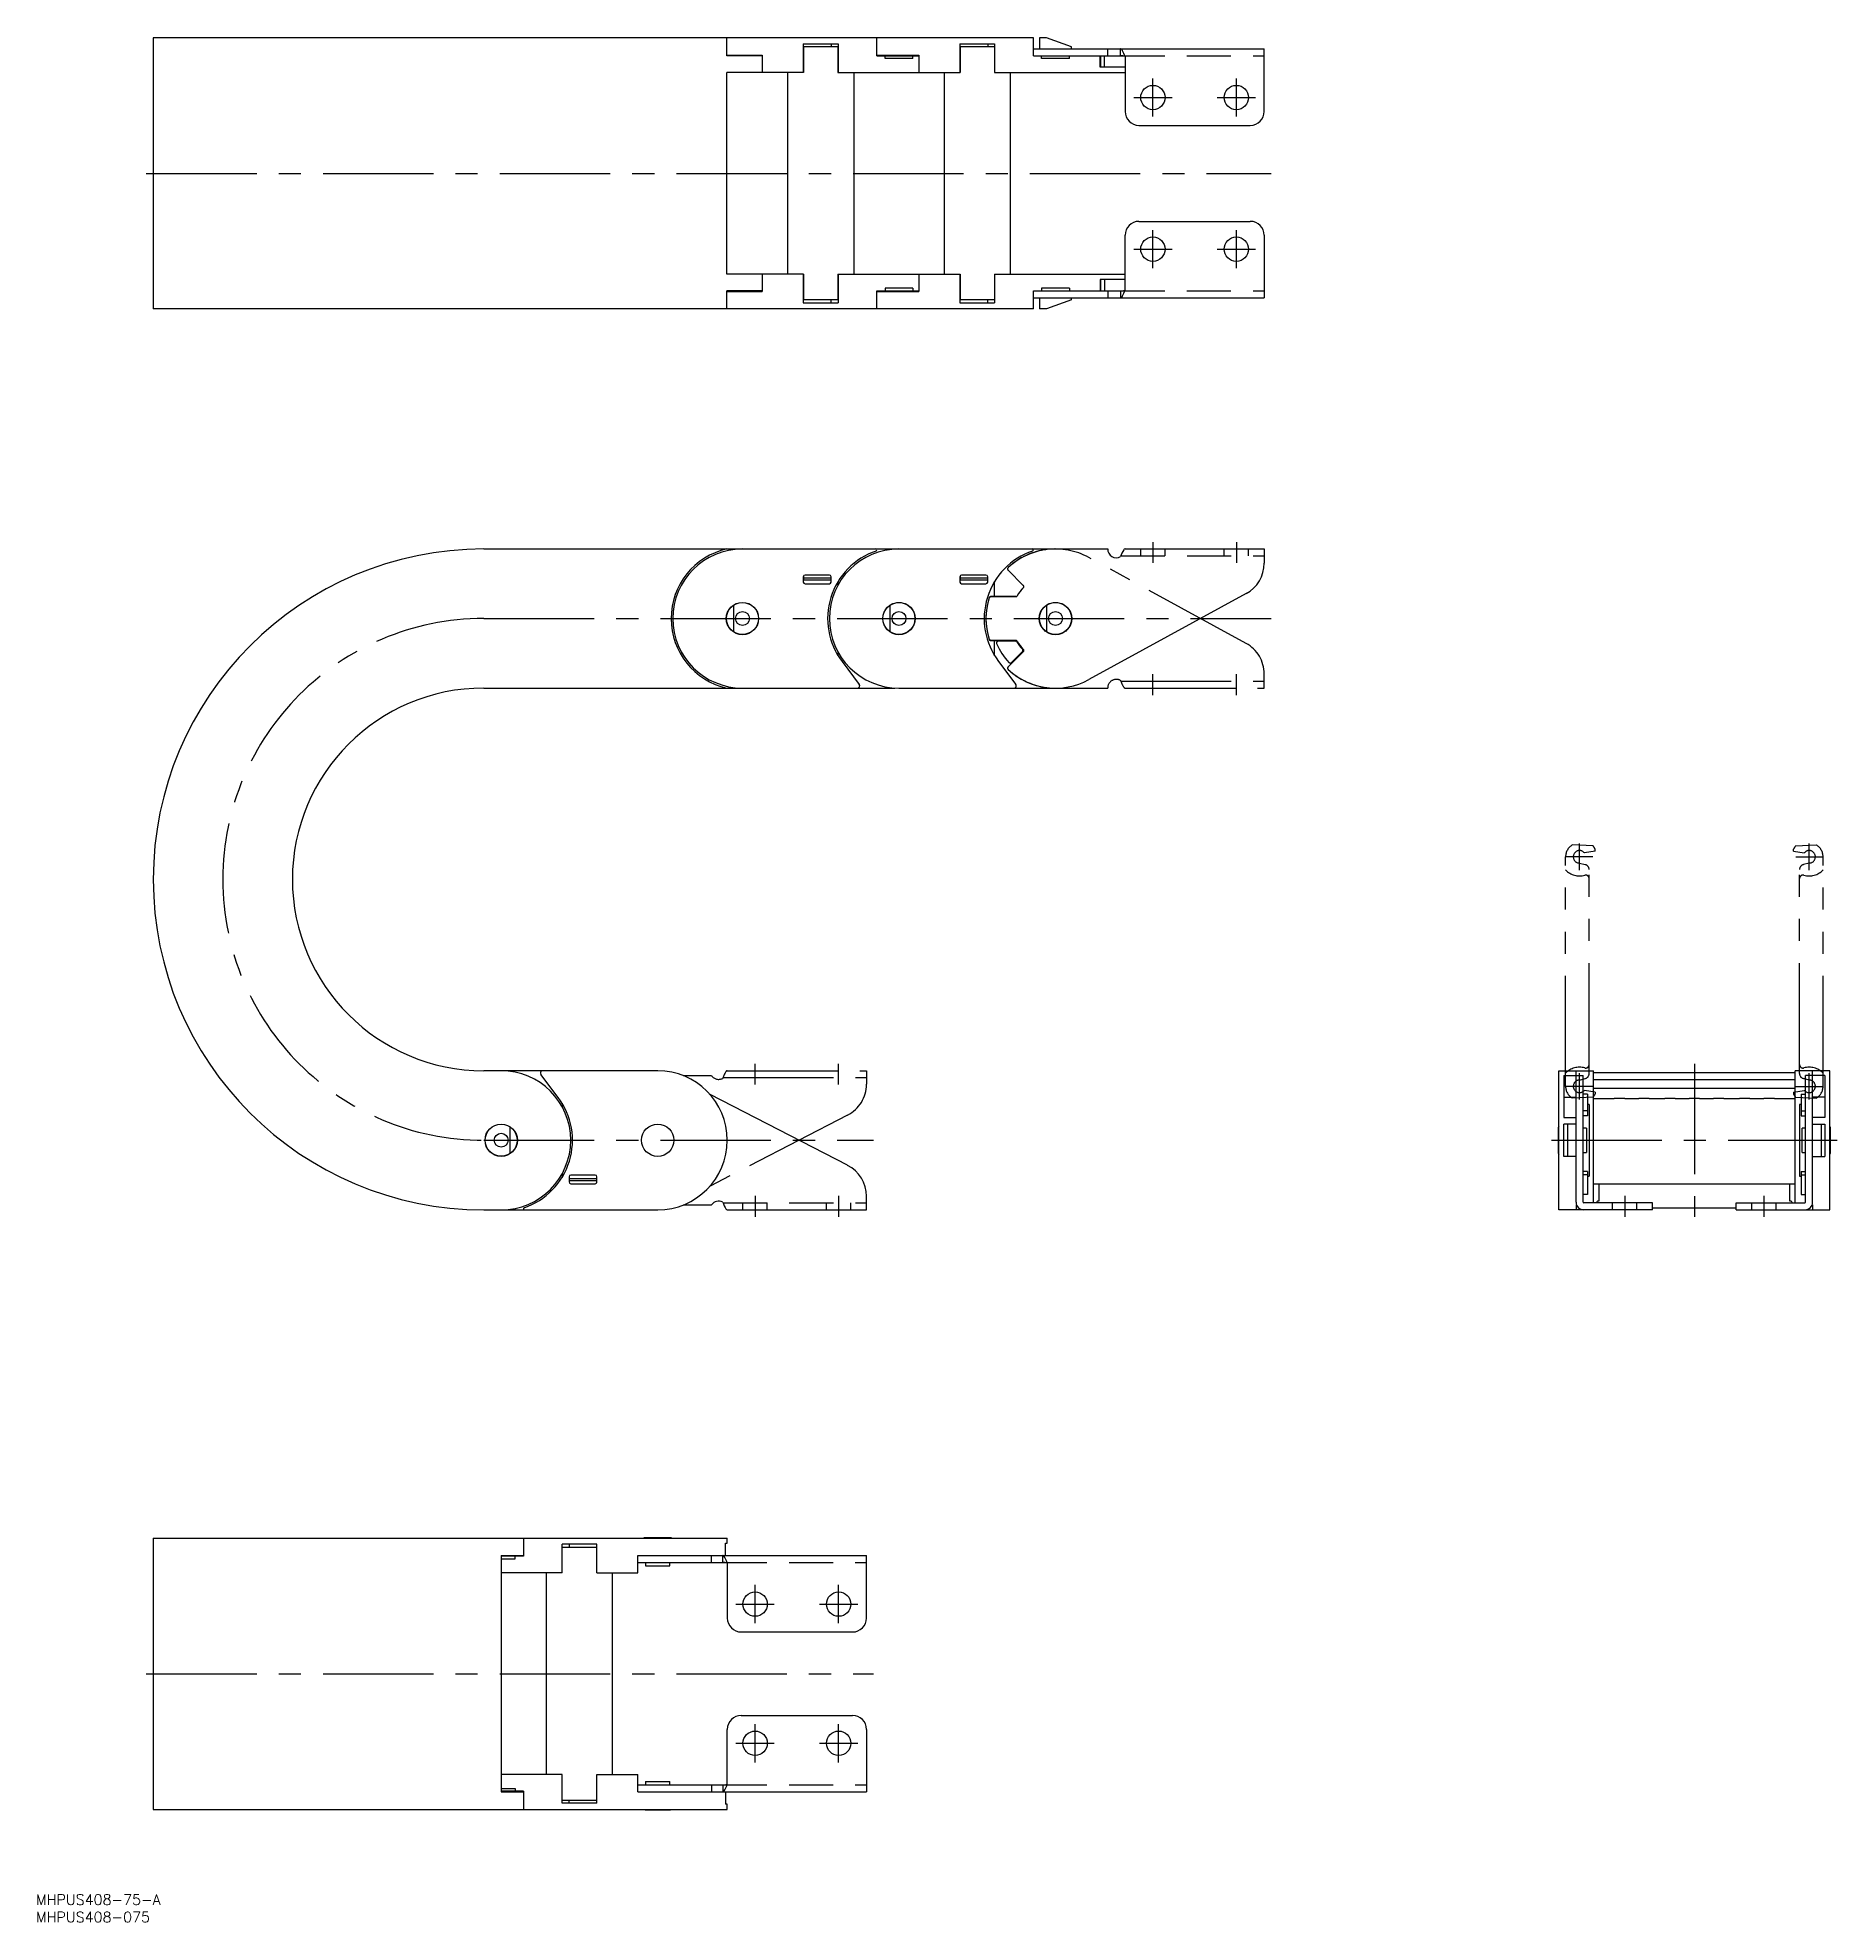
# Model space of a CAD drawing. Extents: x -178 to 339, y -225 to 317.
import ezdxf

# ---------------------------------------------------------------- set-up
doc = ezdxf.new("R2010")
doc.units = 0
for name, pattern in [('CENTER', [50.8, 31.75, -6.35, 6.35, -6.35]), ('DASHED', [19.05, 12.7, -6.35]), ('PHANTOM', [63.5, 31.75, -6.35, 6.35, -6.35, 6.35, -6.35])]:
    doc.linetypes.add(name, pattern=pattern)
doc.layers.get('0').update_dxf_attribs({"linetype": 'CONTINUOUS'})
doc.layers.add('CENTER', color=1, linetype='CENTER')
doc.styles.get("Standard").update_dxf_attribs({"font": 'txt.shx', "height": 3, "bigfont": 'bigfont.shx'})

msp = doc.modelspace()

# ---------------------------------------------------------------- linework, layer by layer
at = {"color": 7, "linetype": 'CONTINUOUS'}
for p, q in [((-145.02, 317), (-145.02, 239)), ((107.98, 317), (-145.02, 317)), ((19.85, 311.8), (19.85, 317)), ((41.85, 315.2), (41.85, 307)), ((41.85, 315.2), (51.85, 315.2)), ((41.9, 314.39), (41.9, 307)), ((51.8, 314.39), (41.9, 314.39)), ((49.85, 315.2), (49.85, 314.39)), ((51.8, 314.39), (51.8, 307)), ((51.85, 315.2), (51.85, 307)), ((62.98, 311.8), (62.98, 317)), ((86.85, 315.2), (96.85, 315.2)), ((86.85, 315.2), (86.85, 307)), ((96.8, 314.39), (86.9, 314.39)), ((86.9, 314.39), (86.9, 307)), ((94.85, 315.2), (94.85, 314.39)), ((96.8, 314.39), (96.8, 307)), ((96.85, 315.2), (96.85, 307)), ((107.98, 311.8), (107.98, 317)), ((111.75, 317), (109.75, 317)), ((109.75, 317), (109.75, 313.8)), ((118.95, 314.38), (111.75, 317)), ((118.95, 313.8), (118.95, 314.38)), ((19.85, 312), (30.07, 312)), ((30.07, 311.8), (19.85, 311.8)), ((28.95, 311.8), (28.95, 312)), ((30.07, 312), (30.07, 307)), ((41.9, 313.8), (41.85, 313.8)), ((41.9, 312.75), (41.85, 312.75)), ((41.85, 309.25), (41.9, 309.25)), ((51.8, 313.8), (51.85, 313.8)), ((51.85, 312.75), (51.8, 312.75)), ((51.8, 309.25), (51.85, 309.25)), ((62.98, 312), (75.07, 312)), ((62.98, 311.8), (75.07, 311.8)), ((64.75, 312), (64.75, 311.8)), ((65.35, 311), (65.35, 311.8)), ((73.35, 311), (65.35, 311)), ((73.35, 311), (73.35, 311.8)), ((73.95, 311.8), (73.95, 312)), ((75.07, 312), (75.07, 307)), ((86.9, 313.8), (86.85, 313.8)), ((86.9, 312.75), (86.85, 312.75)), ((86.85, 309.25), (86.9, 309.25)), ((96.8, 313.8), (96.85, 313.8)), ((96.85, 312.75), (96.8, 312.75)), ((96.8, 309.25), (96.85, 309.25)), ((107.98, 313.8), (174.35, 313.8)), ((107.98, 311.8), (133.04, 311.8)), ((110.35, 311), (110.35, 311.8)), ((118.35, 311), (110.35, 311)), ((118.35, 311), (118.35, 311.8)), ((127.21, 308.5), (127.21, 311.8)), ((127.35, 308.5), (127.35, 311.8)), ((128.39, 308.5), (128.39, 311.8)), ((129.35, 311.8), (129.35, 313.8)), ((133.04, 311.8), (133.04, 313.8)), ((134.35, 311.6), (134.35, 295.8)), ((174.35, 295.8), (174.35, 313.8)), ((19.85, 249), (19.85, 307)), ((41.9, 307), (19.85, 307)), ((37.35, 307), (37.35, 249)), ((41.85, 308.2), (41.9, 308.2)), ((51.8, 308.2), (51.85, 308.2)), ((51.8, 307), (86.9, 307)), ((56.35, 307), (56.35, 249)), ((82.35, 307), (82.35, 249)), ((86.9, 308.5), (86.85, 308.5)), ((86.85, 308.2), (86.9, 308.2)), ((96.8, 308.2), (96.85, 308.2)), ((96.8, 307), (134.35, 307)), ((101.35, 307), (101.35, 249)), ((134.35, 308.5), (127.21, 308.5)), ((138.35, 291.8), (170.35, 291.8)), ((134.35, 244.4), (134.35, 260.2)), ((138.35, 264.2), (170.35, 264.2)), ((174.35, 260.2), (174.35, 242.2)), ((41.9, 249), (19.85, 249)), ((30.07, 244.2), (19.85, 244.2)), ((19.85, 239), (19.85, 244.2)), ((19.85, 244), (30.07, 244)), ((28.95, 244), (28.95, 244.2)), ((30.07, 249), (30.07, 244)), ((41.85, 249), (41.85, 240.8)), ((41.85, 247.8), (41.9, 247.8)), ((41.9, 246.75), (41.85, 246.75)), ((41.9, 249), (41.9, 241.61)), ((51.8, 249), (86.9, 249)), ((51.8, 249), (51.8, 241.61)), ((51.8, 247.8), (51.85, 247.8)), ((51.85, 246.75), (51.8, 246.75)), ((51.85, 249), (51.85, 240.8)), ((62.98, 239), (62.98, 244.2)), ((62.98, 244.2), (75.07, 244.2)), ((62.98, 244), (75.07, 244)), ((64.75, 244.2), (64.75, 244)), ((73.35, 245), (65.35, 245)), ((65.35, 245), (65.35, 244.2)), ((73.35, 245), (73.35, 244.2)), ((73.95, 244), (73.95, 244.2)), ((75.07, 249), (75.07, 244)), ((86.85, 249), (86.85, 240.8)), ((86.85, 247.8), (86.9, 247.8)), ((86.9, 247.5), (86.85, 247.5)), ((86.9, 246.75), (86.85, 246.75)), ((86.9, 249), (86.9, 241.61)), ((96.8, 249), (134.35, 249)), ((96.8, 249), (96.8, 241.61)), ((96.8, 247.8), (96.85, 247.8)), ((96.85, 246.75), (96.8, 246.75)), ((96.85, 249), (96.85, 240.8)), ((107.98, 244.2), (133.04, 244.2)), ((107.98, 239), (107.98, 244.2)), ((118.35, 245), (110.35, 245)), ((110.35, 245), (110.35, 244.2)), ((118.35, 245), (118.35, 244.2)), ((127.21, 247.5), (127.21, 244.2)), ((134.35, 247.5), (127.21, 247.5)), ((127.35, 244.2), (127.35, 247.5)), ((128.39, 247.5), (128.39, 244.2)), ((129.35, 244.2), (129.35, 242.2)), ((133.04, 244.2), (133.04, 242.2)), ((107.98, 239), (-145.02, 239)), ((41.85, 243.25), (41.9, 243.25)), ((41.9, 242.2), (41.85, 242.2)), ((41.85, 240.8), (51.85, 240.8)), ((51.8, 241.61), (41.9, 241.61)), ((49.85, 240.8), (49.85, 241.61)), ((51.8, 243.25), (51.85, 243.25)), ((51.8, 242.2), (51.85, 242.2)), ((86.85, 243.25), (86.9, 243.25)), ((86.9, 242.2), (86.85, 242.2)), ((86.85, 240.8), (96.85, 240.8)), ((96.8, 241.61), (86.9, 241.61)), ((94.85, 240.8), (94.85, 241.61)), ((96.8, 243.25), (96.85, 243.25)), ((96.8, 242.2), (96.85, 242.2)), ((107.98, 242.2), (174.35, 242.2)), ((109.75, 242.2), (109.75, 239)), ((111.75, 239), (109.75, 239)), ((118.95, 241.62), (111.75, 239)), ((118.95, 241.62), (118.95, 242.2)), ((-50.02, 170), (129.35, 170)), ((65.35, 170), (65.35, 169.6)), ((110.35, 170), (110.35, 169.6)), ((134.35, 170), (174.35, 170)), ((174.35, 170), (174.35, 165.93)), ((105.09, 159.54), (100.71, 163.92)), ((41.85, 162), (41.85, 160.5)), ((41.85, 161.5), (41.9, 161.5)), ((41.9, 162.22), (41.9, 161)), ((49.85, 161.6), (41.9, 161.6)), ((49.85, 161), (41.9, 161)), ((49.35, 162.5), (42.35, 162.5)), ((42.35, 160), (49.35, 160)), ((49.85, 160.5), (49.85, 162)), ((51.85, 159.68), (51.85, 160.68)), ((86.85, 162), (86.85, 160.5)), ((86.85, 161.5), (86.9, 161.5)), ((86.9, 162.22), (86.9, 161)), ((94.85, 161.6), (86.9, 161.6)), ((94.85, 161), (86.9, 161)), ((94.35, 162.5), (87.35, 162.5)), ((87.35, 160), (94.35, 160)), ((94.85, 160.5), (94.85, 162)), ((96.85, 156.3), (96.85, 160.68)), ((169.15, 157.16), (123.94, 132.45)), ((21.75, 153.79), (21.75, 146.21)), ((66.75, 153.79), (66.75, 146.21)), ((68.67, 154.6), (70.03, 154.6)), ((95.73, 156.3), (102.92, 156.3)), ((111.75, 153.79), (111.75, 146.21)), ((113.67, 154.6), (115.03, 154.6)), ((102.92, 143.7), (95.73, 143.7)), ((96.85, 139.32), (96.85, 143.7)), ((102.81, 143.5), (97.88, 143.5)), ((51.85, 139.32), (51.85, 140.32)), ((52.98, 137.66), (57.94, 131.07)), ((97.98, 137.66), (102.94, 131.07)), ((100.71, 136.08), (105.09, 140.46)), ((101.7, 137.35), (104.81, 140.46)), ((-50.02, 130), (68.13, 130)), ((68.13, 130.04), (68.13, 130)), ((69.35, 130), (114.35, 130)), ((113.13, 130.04), (113.13, 130)), ((0, 20), (-50.02, 20)), ((-43.78, 19.96), (-43.78, 20)), ((-28.63, 12.34), (-33.59, 18.93)), ((259, -20), (259, 20)), ((259, 20), (269, 20)), ((260.5, 18.6), (260.5, 6.5)), ((260.5, 18.6), (266, 18.6)), ((264, -17.8), (264, 20)), ((266, -17.8), (266, 18.6)), ((269, -18), (269, 20)), ((269, 19.5), (327, 19.5)), ((269, 17.5), (327, 17.5)), ((327, -18), (327, 20)), ((337, 20), (327, 20)), ((330, -17.8), (330, 18.6)), ((335.5, 18.6), (330, 18.6)), ((332, -17.8), (332, 20)), ((335.5, 18.6), (335.5, 6.5)), ((337, -20), (337, 20)), ((54.58, -7.21), (15.06, 13.17)), ((260.5, 12.42), (264, 12.42)), ((267.3, 13.21), (266, 13.21)), ((267.3, 13.21), (267.3, 7)), ((269, 15), (327, 15)), ((269, 12), (275, 12)), ((278, 12), (282, 12)), ((285, 12), (289.5, 12)), ((292.5, 12), (296.5, 12)), ((299.5, 12), (303.5, 12)), ((306.5, 12), (311, 12)), ((314, 12), (318, 12)), ((321, 12), (327, 12)), ((328.7, 13.21), (328.7, 7)), ((328.7, 13.21), (330, 13.21)), ((335.5, 12.42), (332, 12.42)), ((-27.5, 10.68), (-27.5, 9.68)), ((260.5, 6.5), (264, 6.5)), ((267.3, 8.44), (266, 8.44)), ((267.3, 7), (266, 7)), ((267.8, 10.29), (267.3, 10.29)), ((267.8, 10.29), (267.8, -10.29)), ((328.2, 10.29), (328.2, -10.29)), ((328.7, 10.29), (328.2, 10.29)), ((328.7, 8.44), (330, 8.44)), ((328.7, 7), (330, 7)), ((335.5, 6.5), (332, 6.5)), ((-42.4, -3.79), (-42.4, 3.79)), ((258.9, 3.65), (258.9, -3.65)), ((260.5, -4.65), (260.5, 4.65)), ((264, 4.65), (260.5, 4.65)), ((261.5, 4.65), (261.5, -4.65)), ((267, 3.5), (266, 3.5)), ((267, 3.5), (267, -3.5)), ((329, -3.5), (329, 3.5)), ((330, 3.5), (329, 3.5)), ((332, 4.65), (335.5, 4.65)), ((334.5, 4.65), (334.5, -4.65)), ((335.5, 4.65), (335.5, -4.65)), ((337.1, -3.65), (337.1, 3.65)), ((-44.32, -4.6), (-45.68, -4.6)), ((264, -4.65), (260.5, -4.65)), ((266, -3.5), (267, -3.5)), ((329, -3.5), (330, -3.5)), ((332, -4.65), (335.5, -4.65)), ((-27.5, -9.68), (-27.5, -10.68)), ((-25.5, -10.5), (-25.5, -12)), ((-18, -10), (-25, -10)), ((-17.5, -12), (-17.5, -10.5)), ((267.3, -9), (266, -9)), ((267.3, -9.96), (266, -9.96)), ((267.3, -9), (267.3, -15.55)), ((267.3, -10.29), (267.8, -10.29)), ((328.2, -10.29), (328.7, -10.29)), ((328.7, -9), (328.7, -15.55)), ((328.7, -9), (330, -9)), ((328.7, -9.96), (330, -9.96)), ((-25.5, -11), (-17.55, -11)), ((-25.5, -11.6), (-17.55, -11.6)), ((-25, -12.5), (-18, -12.5)), ((-17.55, -12.22), (-17.55, -11)), ((-17.5, -11.5), (-17.55, -11.5)), ((60, -20), (60, -16.1)), ((267.3, -15.55), (266, -15.55)), ((269, -12.5), (327, -12.5)), ((270.5, -12.5), (270.5, -17.5)), ((325.5, -17.5), (325.5, -12.5)), ((328.7, -15.55), (330, -15.55)), ((-50.02, -20), (0, -20)), ((-41, -20), (-41, -19.6)), ((7.35, -18.6), (15.43, -18.6)), ((20, -20), (60, -20)), ((286, -20), (259, -20)), ((264, -18.6), (264, -20)), ((264.15, -18.6), (264, -18.6)), ((286, -18), (266.2, -18)), ((270.5, -17.5), (270.12, -17.5)), ((286, -20), (286, -18)), ((310, -19.5), (286, -19.5)), ((310, -20), (310, -18)), ((310, -18), (329.8, -18)), ((310, -20), (337, -20)), ((325.88, -17.5), (325.5, -17.5)), ((331.85, -18.6), (332, -18.6)), ((332, -18.6), (332, -20)), ((-145.02, -114.37), (20, -114.37)), ((-145.02, -114.37), (-145.02, -192.37)), ((-38.63, -114.37), (-38.63, -119.57)), ((-27.5, -124.37), (-27.5, -116.17)), ((-17.5, -116.17), (-27.5, -116.17)), ((-27.45, -117.57), (-27.5, -117.57)), ((-27.45, -118.62), (-27.5, -118.62)), ((-27.45, -124.37), (-27.45, -116.98)), ((-27.45, -116.98), (-17.55, -116.98)), ((-25.5, -116.17), (-25.5, -116.98)), ((-17.55, -124.37), (-17.55, -116.98)), ((-17.55, -117.57), (-17.5, -117.57)), ((-17.5, -118.62), (-17.55, -118.62)), ((-17.5, -124.37), (-17.5, -116.17)), ((3.65, -114.27), (-3.65, -114.27)), ((19.45, -119.37), (19.45, -115.87)), ((19.45, -115.87), (20, -115.87)), ((20, -115.87), (20, -114.37)), ((-45, -119.37), (-45, -187.37)), ((-45, -119.37), (-38.63, -119.37)), ((-38.63, -119.57), (-45, -119.57)), ((-45, -120.37), (-41, -120.37)), ((-27.45, -124.37), (-45, -124.37)), ((-41, -120.37), (-41, -119.57)), ((-40.4, -119.57), (-40.4, -119.37)), ((-32, -182.37), (-32, -124.37)), ((-27.5, -122.12), (-27.45, -122.12)), ((-27.45, -123.17), (-27.5, -123.17)), ((-17.55, -122.12), (-17.5, -122.12)), ((-17.5, -123.17), (-17.55, -123.17)), ((-17.55, -124.37), (-5.72, -124.37)), ((-13, -182.37), (-13, -124.37)), ((-5.72, -119.37), (60, -119.37)), ((-5.72, -124.37), (-5.72, -119.37)), ((-5.72, -121.37), (18.69, -121.37)), ((-3.5, -121.37), (-3.5, -122.37)), ((-3.5, -122.37), (3.5, -122.37)), ((3.5, -122.37), (3.5, -121.37)), ((15.43, -121.37), (15.43, -119.37)), ((18.69, -121.37), (18.69, -119.37)), ((20, -121.57), (20, -137.37)), ((60, -137.37), (60, -119.37)), ((24, -141.37), (56, -141.37)), ((24, -165.37), (56, -165.37)), ((20, -185.17), (20, -169.37)), ((60, -169.37), (60, -187.37)), ((-27.45, -182.37), (-45, -182.37)), ((-27.5, -190.57), (-27.5, -182.37)), ((-27.45, -183.57), (-27.5, -183.57)), ((-27.45, -189.77), (-27.45, -182.37)), ((-17.55, -182.37), (-5.72, -182.37)), ((-17.55, -189.77), (-17.55, -182.37)), ((-17.5, -183.57), (-17.55, -183.57)), ((-17.5, -190.57), (-17.5, -182.37)), ((-5.72, -187.37), (-5.72, -182.37)), ((-45, -186.37), (-41, -186.37)), ((-38.63, -187.17), (-45, -187.17)), ((-45, -187.37), (-38.63, -187.37)), ((-41, -186.37), (-41, -187.17)), ((-40.4, -187.37), (-40.4, -187.17)), ((-38.63, -187.17), (-38.63, -192.37)), ((-27.45, -184.62), (-27.5, -184.62)), ((-27.5, -188.12), (-27.45, -188.12)), ((-27.45, -189.17), (-27.5, -189.17)), ((-17.5, -184.62), (-17.55, -184.62)), ((-17.55, -188.12), (-17.5, -188.12)), ((-17.55, -189.17), (-17.5, -189.17)), ((-5.72, -185.37), (18.69, -185.37)), ((-5.72, -187.37), (60, -187.37)), ((-3.5, -184.37), (-3.5, -185.37)), ((-3.5, -184.37), (3.5, -184.37)), ((3.5, -185.37), (3.5, -184.37)), ((15.43, -185.37), (15.43, -187.37)), ((18.69, -185.37), (18.69, -187.37)), ((19.45, -187.37), (19.45, -190.87)), ((-145.02, -192.37), (20, -192.37)), ((-17.5, -190.57), (-27.5, -190.57)), ((-27.45, -189.77), (-17.55, -189.77)), ((-25.5, -190.57), (-25.5, -189.77)), ((-3.65, -192.47), (3.65, -192.47)), ((20, -190.87), (19.45, -190.87)), ((20, -192.37), (20, -190.87))]:
    msp.add_line(p, q, dxfattribs=at)
at = {"color": 3, "linetype": 'DASHED'}
for p, q in [((133.04, 311.8), (174.35, 311.8)), ((133.04, 244.2), (174.35, 244.2)), ((133.11, 168), (174.35, 168)), ((138.85, 168), (138.85, 170)), ((145.85, 168), (145.85, 170)), ((162.85, 168), (162.85, 170)), ((169.85, 168), (169.85, 170)), ((18.76, -18), (60, -18)), ((24.5, -20), (24.5, -18)), ((31.5, -20), (31.5, -18)), ((48.5, -20), (48.5, -18)), ((55.5, -20), (55.5, -18)), ((274.5, -20), (274.5, -18)), ((281.5, -20), (281.5, -18)), ((314.5, -20), (314.5, -18)), ((321.5, -20), (321.5, -18)), ((18.69, -121.37), (60, -121.37)), ((18.69, -185.37), (60, -185.37))]:
    msp.add_line(p, q, dxfattribs=at)
at = {"color": 3, "linetype": 'PHANTOM'}
for p, q in [((100.71, 163.92), (105.09, 159.54)), ((169.15, 142.84), (123.94, 167.55)), ((102.92, 156.3), (95.73, 156.3)), ((95.73, 143.7), (102.92, 143.7)), ((105.09, 140.46), (100.71, 136.08)), ((133.11, 132), (174.35, 132)), ((142.35, 128), (142.35, 134)), ((166.35, 128), (166.35, 134)), ((174.35, 130), (174.35, 134.07)), ((114.35, 130), (129.35, 130)), ((134.35, 130), (174.35, 130)), ((261, 15.5), (261, 81.5)), ((268.8, 81.5), (261.2, 81.5)), ((268.9, 84.63), (262.88, 84.89)), ((265, 77.7), (265, 85.3)), ((269.5, 83.13), (266.38, 82.66)), ((269.5, 83.13), (269.5, 83.68)), ((326.5, 83.13), (326.5, 83.68)), ((326.5, 83.13), (329.62, 82.66)), ((327.1, 84.63), (333.12, 84.89)), ((327.2, 81.5), (334.8, 81.5)), ((331, 77.7), (331, 85.3)), ((335, 15.5), (335, 81.5)), ((265, 79.7), (266.64, 79.26)), ((267.75, 19.19), (267.75, 77.81)), ((328.25, 19.19), (328.25, 77.81)), ((331, 79.7), (329.36, 79.26)), ((28, 16), (28, 22)), ((52, 16), (52, 22)), ((7.35, 18.6), (15.43, 18.6)), ((18.76, 18), (60, 18)), ((20, 20), (60, 20)), ((60, 20), (60, 16.1)), ((265, 11.7), (265, 19.3)), ((265, 17.3), (266.64, 17.74)), ((331, 17.3), (329.36, 17.74)), ((331, 11.7), (331, 19.3)), ((268.8, 15.5), (261.2, 15.5)), ((268.9, 12.37), (262.88, 12.11)), ((269.5, 13.87), (266.38, 14.34)), ((269.5, 13.87), (269.5, 13.32)), ((326.5, 13.87), (329.62, 14.34)), ((326.5, 13.87), (326.5, 13.32)), ((327.1, 12.37), (333.12, 12.11)), ((327.2, 15.5), (334.8, 15.5)), ((54.58, 7.21), (15.06, -13.17))]:
    msp.add_line(p, q, dxfattribs=at)
at = {"color": 7, "linetype": 'CONTINUOUS'}
for centre, radius in [((142.35, 299.8), 3.5), ((166.35, 299.8), 3.5), ((142.35, 256.2), 3.5), ((166.35, 256.2), 3.5), ((24.35, 150), 4.65), ((24.35, 150), 4.6), ((24.35, 150), 2), ((69.35, 150), 4.65), ((69.35, 150), 4.6), ((69.35, 150), 2), ((114.35, 150), 4.65), ((114.35, 150), 4.6), ((114.35, 150), 2), ((-45, 0), 4.65), ((-45, 0), 4.6), ((-45, 0), 2), ((0, 0), 4.65), ((28, -133.37), 3.5), ((52, -133.37), 3.5), ((28, -173.37), 3.5), ((52, -173.37), 3.5)]:
    msp.add_circle(centre, radius, dxfattribs=at)
at = {"color": 3, "linetype": 'PHANTOM'}
msp.add_circle((114.35, 150), 4.65, dxfattribs=at)
at = {"color": 7, "linetype": 'CONTINUOUS'}
for centre, radius, start, end in [((133.01, 313.36), 0.436, 52.9161, 86.8653), ((132.89, 306.4), 5.4, 74.2762, 88.3964), ((132.18, 312.47), 1.66, 27.3236, 48.5579), ((121.59, 307.1), 13.53, 19.4023, 26.9099), ((138.35, 295.8), 4, 180, 270), ((170.35, 295.8), 4, 270, 0), ((138.35, 260.2), 4, 90, 180), ((170.35, 260.2), 4, 0, 90), ((132.89, 249.6), 5.4, 271.6036, 285.7238), ((121.59, 248.9), 13.53, 333.0901, 340.5977), ((133.01, 242.64), 0.436, 273.1347, 307.0839), ((132.18, 243.53), 1.66, 311.4421, 332.6764), ((-50.02, 75), 95, 90, 270), ((24.35, 150), 20.5, 102.6804, 257.3196), ((24.35, 150), 20, 90, 270), ((69.35, 150), 20.5, 108.717, 217), ((69.35, 150), 20, 90, 270), ((62.68, 169.7), 0.3, 288.717, 90), ((114.35, 150), 20.5, 108.717, 217), ((114.35, 150), 20, 90, 132.9428), ((107.68, 169.7), 0.3, 288.717, 90), ((131.85, 170), 2.5, 180, 298.3576), ((141.64, 164.97), 9.05, 148.0409, 161.7604), ((134.42, 169.45), 0.558, 96.8992, 145.9458), ((101.07, 164.27), 0.5, 132.9428, 225), ((164.35, 165.93), 10, 298.6582, 0), ((42.35, 162), 0.5, 90, 180), ((42.35, 160.5), 0.5, 180, 270), ((49.35, 162), 0.5, 0, 90), ((49.35, 160.5), 0.5, 270, 0), ((87.35, 162), 0.5, 90, 180), ((87.35, 160.5), 0.5, 180, 270), ((94.35, 162), 0.5, 0, 90), ((94.35, 160.5), 0.5, 270, 0), ((114.35, 150), 12.8, 136.2925, 149.251), ((104.74, 159.19), 0.5, 316.2925, 45), ((114.35, 150), 20, 162.6963, 197.3037), ((95.73, 155.8), 0.5, 90, 162.6963), ((102.92, 156.8), 0.5, 270, 329.251), ((95.73, 144.2), 0.5, 197.3037, 270), ((97.88, 143), 0.5, 90, 203.0206), ((114.35, 150), 18.4, 203.0206, 223.3994), ((102.81, 143), 0.5, 31.2329, 90), ((102.92, 143.2), 0.5, 30.749, 90), ((114.35, 150), 13, 211.2329, 222.8774), ((114.35, 150), 12.8, 210.749, 223.7075), ((104.46, 140.81), 0.5, 315, 42.8774), ((104.74, 140.81), 0.5, 315, 43.7075), ((101.07, 135.73), 0.5, 135, 227.0572), ((101.34, 137.7), 0.5, 223.3994, 315), ((57.41, 130.67), 0.671, 270, 37), ((114.35, 150), 20, 227.0572, 298.6582), ((102.41, 130.67), 0.671, 270, 37), ((-50.02, 75), 55, 90, 270), ((-45, 0), 20, 270, 90), ((-33.06, 19.33), 0.671, 90, 217), ((0, 0), 20, 270, 90), ((-45, 0), 20.5, 288.717, 37), ((276.5, -56.02), 68.04, 88.7368, 91.2632), ((283.5, -56.02), 68.04, 88.7368, 91.2632), ((291, -56.02), 68.04, 88.7368, 91.2632), ((298, -56.02), 68.04, 88.7368, 91.2632), ((305, -56.02), 68.04, 88.7368, 91.2632), ((312.5, -56.02), 68.04, 88.7368, 91.2632), ((319.5, -56.02), 68.04, 88.7368, 91.2632), ((259.9, 3.65), 1, 154.1581, 180), ((336.1, 3.65), 1, 0, 25.8419), ((259.9, -3.65), 1, 180, 205.8419), ((336.1, -3.65), 1, 334.1581, 0), ((-25, -10.5), 0.5, 90, 180), ((-18, -10.5), 0.5, 0, 90), ((50, -16.1), 10, 0, 62.7325), ((-25, -12), 0.5, 180, 270), ((-18, -12), 0.5, 270, 0), ((-38.33, -19.7), 0.3, 108.717, 270), ((17.5, -20), 2.5, 61.6424, 145.9442), ((27.29, -14.97), 9.05, 198.2396, 211.9591), ((20.07, -19.45), 0.558, 214.0542, 263.1008), ((266.2, -17.8), 2.2, 180, 270), ((266.2, -17.8), 0.2, 180, 270), ((265, -15.5), 5.5, 332.9643, 338.6763), ((331, -15.5), 5.5, 201.3237, 207.0357), ((329.8, -17.8), 2.2, 270, 0), ((329.8, -17.8), 0.2, 270, 0), ((-3.65, -115.27), 1, 90, 115.8419), ((3.65, -115.27), 1, 64.1581, 90), ((18.66, -119.81), 0.436, 52.9154, 86.8656), ((18.54, -126.77), 5.4, 74.2763, 88.3963), ((17.82, -120.72), 1.68, 27.4088, 48.4727), ((6.46, -126.4), 14.38, 19.623, 26.6893), ((24, -137.37), 4, 180, 270), ((56, -137.37), 4, 270, 0), ((24, -169.37), 4, 90, 180), ((56, -169.37), 4, 0, 90), ((18.54, -179.98), 5.4, 271.6037, 285.7237), ((18.66, -186.94), 0.436, 273.1344, 307.0846), ((17.82, -186.03), 1.68, 311.5273, 332.5912), ((6.46, -180.35), 14.38, 333.3107, 340.377), ((-3.65, -191.47), 1, 244.1581, 270), ((3.65, -191.47), 1, 270, 295.8419)]:
    msp.add_arc(centre, radius, start, end, dxfattribs=at)
at = {"color": 3, "linetype": 'PHANTOM'}
for centre, radius, start, end in [((114.35, 150), 20, 61.3418, 132.9428), ((101.07, 164.27), 0.5, 132.9428, 225), ((114.35, 150), 12.8, 136.2925, 149.251), ((104.74, 159.19), 0.5, 316.2925, 45), ((114.35, 150), 20, 162.6963, 197.3037), ((95.73, 155.8), 0.5, 90, 162.6963), ((102.92, 156.8), 0.5, 270, 329.251), ((95.73, 144.2), 0.5, 197.3037, 270), ((102.92, 143.2), 0.5, 30.749, 90), ((114.35, 150), 12.8, 210.749, 223.7075), ((104.74, 140.81), 0.5, 315, 43.7075), ((164.35, 134.07), 10, 0, 61.3418), ((101.07, 135.73), 0.5, 135, 227.0572), ((114.35, 150), 20, 227.0572, 270), ((131.85, 130), 2.5, 61.6424, 180), ((141.64, 135.03), 9.05, 198.2396, 211.9591), ((134.42, 130.55), 0.558, 214.0542, 263.1008), ((265, 81.5), 4, 122.0052, 180), ((265, 81.5), 1.8, 39.9987, 269.9998), ((265, 81.5), 5, 25.8419, 38.7554), ((331, 81.5), 5, 141.2446, 154.1581), ((331, 81.5), 1.8, 270.0002, 140.0013), ((331, 81.5), 4, 0, 57.9948), ((265, 81.5), 5.5, 223.3418, 285.6185), ((266.75, 75.24), 1, 0, 105.6185), ((266.25, 77.81), 1.5, 0, 74.9967), ((329.75, 77.81), 1.5, 105.0033, 180), ((329.25, 75.24), 1, 74.3815, 180), ((331, 81.5), 5.5, 254.3815, 316.6582), ((266.75, 21.76), 1, 254.3815, 0), ((329.25, 21.76), 1, 180, 285.6185), ((17.5, 20), 2.5, 214.0558, 298.3576), ((27.29, 14.97), 9.05, 148.0409, 161.7604), ((20.07, 19.45), 0.558, 96.8992, 145.9458), ((265, 15.5), 5.5, 74.3815, 136.6582), ((265, 15.5), 1.8, 90.0002, 320.0013), ((266.25, 19.19), 1.5, 285.0033, 0), ((329.75, 19.19), 1.5, 180, 254.9967), ((331, 15.5), 5.5, 43.3418, 105.6185), ((331, 15.5), 1.8, 219.9987, 89.9998), ((50, 16.1), 10, 297.2675, 0), ((265, 15.5), 4, 180, 237.9948), ((265, 15.5), 5, 321.2446, 334.1581), ((331, 15.5), 5, 205.8419, 218.7554), ((331, 15.5), 4, 302.0052, 0)]:
    msp.add_arc(centre, radius, start, end, dxfattribs=at)
at = {"layer": 'CENTER', "color": 1, "linetype": 'CENTER'}
for p, q in [((142.35, 294.3), (142.35, 305.3)), ((166.35, 294.3), (166.35, 305.3)), ((136.85, 299.8), (147.85, 299.8)), ((160.85, 299.8), (171.85, 299.8)), ((-147.02, 278), (176.35, 278)), ((142.35, 250.7), (142.35, 261.7)), ((166.35, 250.7), (166.35, 261.7)), ((136.85, 256.2), (147.85, 256.2)), ((160.85, 256.2), (171.85, 256.2)), ((142.35, 172), (142.35, 166)), ((166.35, 172), (166.35, 166)), ((-50.02, 150), (176.35, 150)), ((298, 22), (298, -22)), ((-50.02, 0), (62, 0)), ((256.9, 0), (339.1, 0)), ((28, -16), (28, -22)), ((52, -16), (52, -22)), ((278, -16), (278, -22)), ((318, -16), (318, -22)), ((28, -138.87), (28, -127.87)), ((52, -138.87), (52, -127.87)), ((22.5, -133.37), (33.5, -133.37)), ((46.5, -133.37), (57.5, -133.37)), ((-147.02, -153.37), (62, -153.37)), ((28, -178.87), (28, -167.87)), ((52, -178.87), (52, -167.87)), ((22.5, -173.37), (33.5, -173.37)), ((46.5, -173.37), (57.5, -173.37))]:
    msp.add_line(p, q, dxfattribs=at)
msp.add_arc((-50.02, 75), 75, 90, 270, dxfattribs=at)

# ---------------------------------------------------------------- texts
at = {"color": 7, "linetype": 'CONTINUOUS'}
for s, p in [('MHPUS408-75-A', (-178.76, -219.85)), ('MHPUS408-075', (-178.76, -224.85))]:
    msp.add_text(s, height=3, dxfattribs=at).set_placement(p)

doc.saveas('drawing.dxf')
